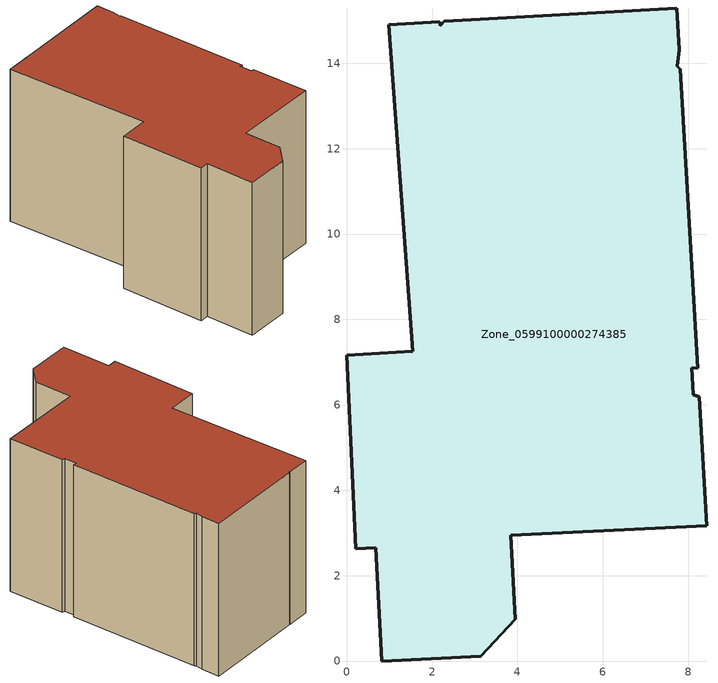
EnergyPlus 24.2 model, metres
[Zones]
Zone_0599100000274385
 floor ground (C_G): 3.95,0.98 3.14,0.12 0.82,0 0.69,2.65 0.22,2.62 0,7.16 1.55,7.25 0.99,14.9 2.19,14.97 2.19,14.88 2.28,14.98 7.73,15.29 7.79,14.31 7.75,13.92 7.82,13.85 8.22,6.85 8.08,6.87 8.12,6.23 8.26,6.19 8.44,3.17 3.84,2.95 z0
 wall outside (C_F): 8.44,3.17 8.26,6.19 8.12,6.23 8.08,6.87 8.22,6.85 7.82,13.85 7.75,13.92 7.79,14.31 7.73,15.29 2.28,14.98 2.19,14.88 2.19,14.97 0.99,14.9 1.55,7.25 0,7.16 0.22,2.62 0.69,2.65 0.82,0 3.14,0.12 3.95,0.98 3.84,2.95 8.44,3.17 z0:8.47
 roof outside (C_R): 7.82,13.85 7.75,13.92 7.79,14.31 7.73,15.29 2.28,14.98 2.19,14.88 2.19,14.97 0.99,14.9 1.55,7.25 0,7.16 0.22,2.62 0.69,2.65 0.82,0 3.14,0.12 3.95,0.98 3.84,2.95 8.44,3.17 8.26,6.19 8.12,6.23 8.08,6.87 8.22,6.85 z8.47
[BUILDING]
Pand.0599100000274385: North Axis=0; Terrain=City; Loads Convergence Tolerance Value=0.04; Temperature Convergence Tolerance Value=0.4; Solar Distribution=FullExterior; Maximum Number of Warmup Days=25; Minimum Number of Warmup Days=1
[Site:Location]
Rotterdam.The.Hague.AP_ZH_NLD Design_Conditions: Latitude=51.96; Longitude=4.45; Time Zone=1; Elevation=-4.5
[SITE:GROUNDTEMPERATURE:BUILDINGSURFACE]
18, 18, 18, 18, 18, 18, 18, 18, 18, 18, 18, 18
[MATERIAL] Thermal Absorptance=0.9; Solar Absorptance=0.7; Visible Absorptance=0.7
Name | Roughness | Thickness | Conductivity | Density | Specific Heat
G.D.1965 | MediumSmooth | 0.15 | 1 | 540 | 1210
F.D.1965 | Rough | 0.3 | 0.857143 | 1920 | 840
R.D.1965 | MediumRough | 0.2 | 0.08 | 1500 | 1000
[CONSTRUCTION]
C_G: G.D.1965
C_F: F.D.1965
C_R: R.D.1965
[ZONE]
Zone_0599100000274385: Type=1; Multiplier=1; Ceiling Height=Autocalculate; Volume=Autocalculate; Floor Area=autocalculate; Part of Total Floor Area=Yes
[ZONEINFILTRATION:DESIGNFLOWRATE]
Infil_Zone_0599100000274385: Zone or ZoneList or Space or SpaceList=Zone_0599100000274385; Schedule=AlwaysOn; Design Flow Rate Calculation Method=Flow/Area; Flow Rate per Floor Area=0.0042; Constant Term Coefficient=1; Temperature Term Coefficient=0; Velocity Term Coefficient=0; Velocity Squared Term Coefficient=0
[HVACTEMPLATE:ZONE:IDEALLOADSAIRSYSTEM]
Zone_0599100000274385: Maximum Heating Supply Air Temperature=50; Minimum Cooling Supply Air Temperature=13; Maximum Heating Supply Air Humidity Ratio=0.0156; Minimum Cooling Supply Air Humidity Ratio=0.0077; Heating Limit=NoLimit; Cooling Limit=NoLimit; Dehumidification Control Type=ConstantSensibleHeatRatio; Cooling Sensible Heat Ratio=0.7; Dehumidification Setpoint=60; Humidification Control Type=None; Humidification Setpoint=30; Outdoor Air Method=None; Outdoor Air Flow Rate per Person=0.00944; Outdoor Air Flow Rate per Zone Floor Area=0; Outdoor Air Flow Rate per Zone=0; Demand Controlled Ventilation Type=None; Outdoor Air Economizer Type=NoEconomizer; Heat Recovery Type=None; Sensible Heat Recovery Effectiveness=0.7; Latent Heat Recovery Effectiveness=0.65
[ZONECONTROL:THERMOSTAT]
ThermostatControl_Zone_0599100000274385: Zone or ZoneList=Zone_0599100000274385; Control Type Schedule=DualSetpointControlType; Control 1=Thermostat_Zone_0599100000274385; Temperature Difference Between Cutout And Setpoint=0
[THERMOSTATSETPOINT:DUALSETPOINT]
Thermostat_Zone_0599100000274385: Heating Setpoint Temperature Schedule=HeatingSetpoint_Zone_0599100000274385; Cooling Setpoint Temperature Schedule=CoolingSetpoint_Zone_0599100000274385
[SCHEDULE:COMPACT]
HeatingSetpoint_Zone_0599100000274385: Through: 12/31, For: AllDays, Until: 24:00, 21
CoolingSetpoint_Zone_0599100000274385: Through: 12/31, For: AllDays, Until: 24:00, 24
DualSetpointControlType: Through: 12/31, For: AllDays, Until: 24:00, 4
AlwaysOn: Through: 12/31, For: AllDays, Until: 24:00, 1
